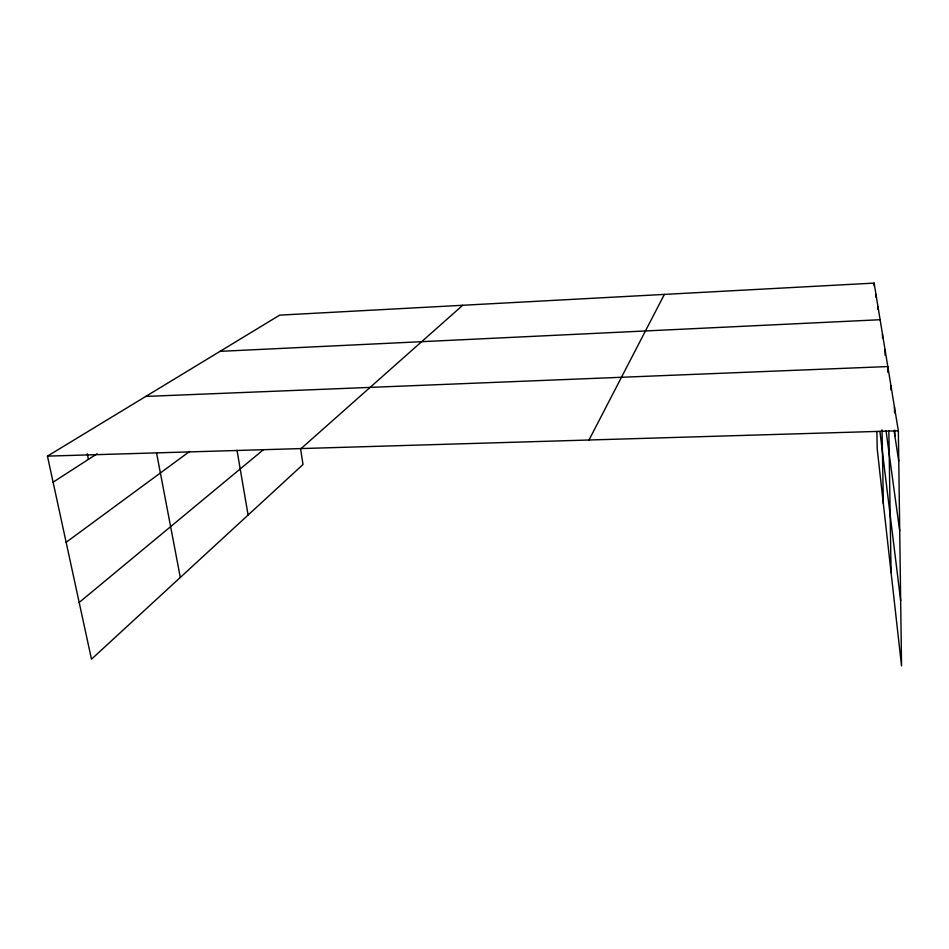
<?xml version="1.0" encoding="UTF-8"?>
<svg xmlns="http://www.w3.org/2000/svg" width="949" height="949" viewBox="0 0 949 949"><rect width="100%" height="100%" fill="white"/><g stroke="black" fill="none" stroke-linecap="round" stroke-linejoin="round"><path stroke-width="1.42" d="M588.997 440.004L664.371 294.404M301.094 448.58L462.721 305.27M79.182 602.461L263.525 449.612M66.133 542.306L189.622 451.463M53.097 482.175L97.106 453.776M300.513 448.521L303.004 464.512L91.484 659.187L47.45 456.125L279.682 315.139L874.112 283.099L898.347 430.799L901.55 665.901L877.22 449.055L876.888 431.534M220.061 351.344L880.126 319.718M145.79 396.421L887.813 366.563L887.908 372.435M47.45 456.125L898.347 430.799M87.272 453.824L88.423 459.375M156.526 452.744L180.31 577.443M237.025 450.384L248.104 515.034M894.005 430.383L898.762 461.155M886.01 430.609L899.711 531.013M879.913 431.427L900.66 600.587M874.112 283.099L874.159 285.91M882.463 334.001L882.534 338.307M882.048 429.885L883.341 503.587M877.967 306.551L878.015 309.386M875.963 294.38L876.022 297.298M890.969 385.816L891.04 390.181M888.833 430.739L891.075 572.591M885.014 349.564L885.109 355.199M894.468 407.109L894.551 412.898M894.8 430.253L894.883 436.042"/></g></svg>
